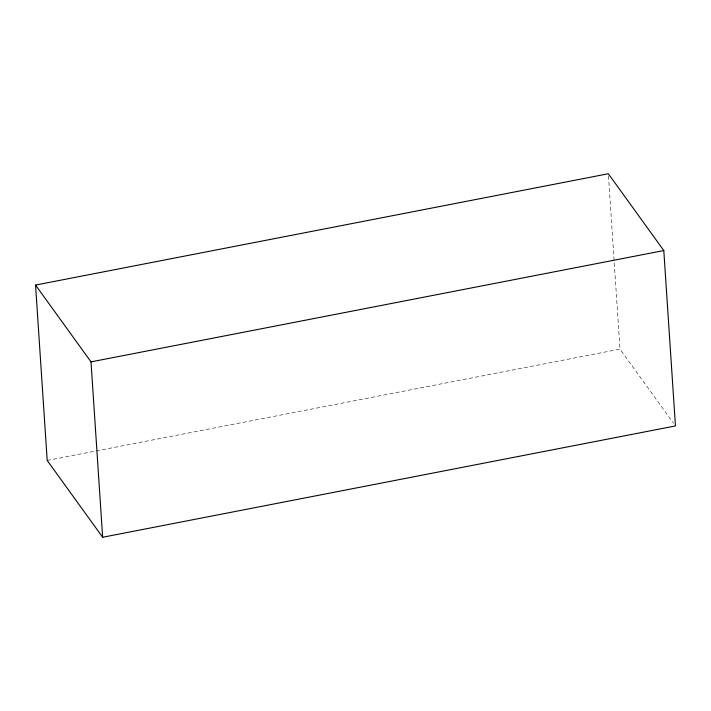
<?xml version="1.0" encoding="UTF-8"?>
<svg xmlns="http://www.w3.org/2000/svg" width="711" height="711" viewBox="0 0 711 711"><rect width="100%" height="100%" fill="white"/><g stroke="black" fill="none" stroke-linecap="round" stroke-linejoin="round"><path stroke-width="0.53" stroke-dasharray="3.56 2.67" d="M47.202 460.452L619.992 349.128L673.513 423.258M608.492 175.946L619.992 349.128"/><path stroke-width="1.07" d="M35.55 285.067L608.349 173.742L663.798 250.548L675.45 425.933L102.651 537.258L47.202 460.452L35.55 285.067L91.008 361.872L102.651 537.258M91.008 361.872L663.798 250.548"/></g></svg>
